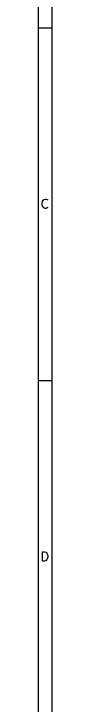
# Model space of a CAD drawing. Extents: x 10 to 584, y -410 to -10.
# Drawn here: x 10 to 12, y -206 to -108 of the extents above; entities that cross this region are included whole.
import ezdxf

# ---------------------------------------------------------------- set-up
doc = ezdxf.new("R2010")
doc.units = 0
doc.header["$MEASUREMENT"] = 0
doc.layers.add('BLACK', color=7, linetype='CONTINUOUS')

msp = doc.modelspace()

# ---------------------------------------------------------------- linework, layer by layer
at = {"layer": 'Black'}
for p, q in [((10.0076, -10.0076), (10.0076, -409.981)), ((11.9888, -11.9888), (11.9888, -408)), ((10.0076, -110.007), (11.9888, -110.007)), ((10.5918, -134.823), (10.6426, -134.595)), ((10.5918, -135.026), (10.5918, -134.823)), ((10.6426, -135.255), (10.5918, -135.026)), ((10.6426, -134.595), (10.7188, -134.468)), ((10.7188, -134.468), (10.8204, -134.341)), ((10.8204, -134.341), (11.0236, -134.29)), ((11.0236, -134.29), (11.1506, -134.29)), ((11.1506, -134.29), (11.3284, -134.341)), ((11.3284, -134.341), (11.3792, -134.391)), ((10.7188, -135.382), (10.6426, -135.255)), ((10.8204, -135.509), (10.7188, -135.382)), ((11.0236, -135.585), (10.8204, -135.509)), ((11.1506, -135.585), (11.0236, -135.585)), ((11.3284, -135.509), (11.1506, -135.585)), ((11.3792, -135.458), (11.3284, -135.509)), ((10.0076, -159.995), (11.9888, -159.995)), ((10.6426, -185.572), (10.6426, -184.277)), ((10.6426, -184.277), (10.9474, -184.277)), ((10.9474, -184.277), (11.1506, -184.328)), ((11.1506, -184.328), (11.2522, -184.455)), ((11.2522, -184.455), (11.3284, -184.582)), ((11.3284, -184.582), (11.3792, -184.81)), ((11.3792, -185.014), (11.3284, -185.242)), ((11.3792, -184.81), (11.3792, -185.014)), ((10.9474, -185.572), (10.6426, -185.572)), ((11.1506, -185.496), (10.9474, -185.572)), ((11.2522, -185.369), (11.1506, -185.496)), ((11.3284, -185.242), (11.2522, -185.369))]:
    msp.add_line(p, q, dxfattribs=at)

doc.saveas('drawing.dxf')
